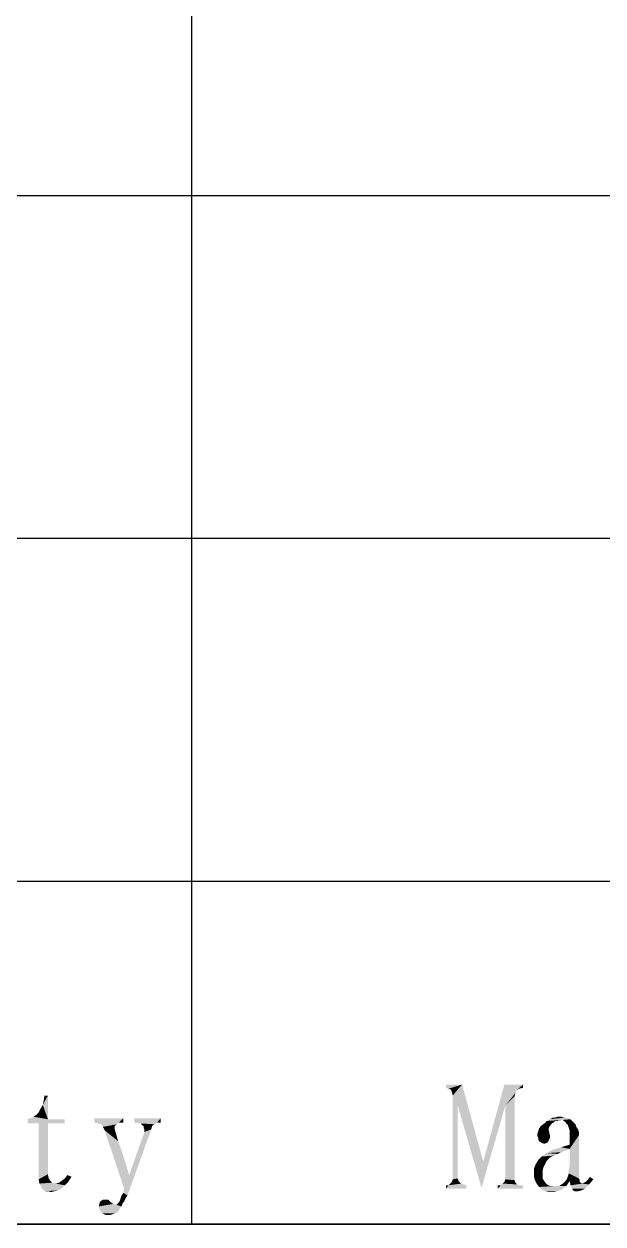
# Model space of a CAD drawing. Header units: millimetres. Extents: x 336 to 634, y 189 to 399.
# Drawn here: x 550.62 to 560.75, y 255.18 to 276.18 of the extents above; entities that cross this region are included whole.
import ezdxf

# ---------------------------------------------------------------- set-up
doc = ezdxf.new("R2010")
doc.units = ezdxf.units.MM

msp = doc.modelspace()

# ---------------------------------------------------------------- linework, layer by layer
at = {"color": 2, "linetype": 'Continuous'}
for p, q in [((553.54988, 297.17577), (553.54988, 255.17577)), ((448.54988, 273.17577), (628.54988, 273.17577)), ((448.54988, 267.17577), (628.54988, 267.17577)), ((448.54988, 261.17577), (628.54988, 261.17577)), ((448.54988, 255.17577), (628.54988, 255.17577))]:
    msp.add_line(p, q, dxfattribs=at)
at = {"color": 7, "linetype": 'Continuous'}
msp.add_line((448.54993, 255.17685), (628.54993, 255.17685), dxfattribs=at)
for points in [[(558.28155, 257.61651), (558.00006, 257.55725), (558.00006, 257.61651)], [(558.04451, 257.54244), (558.00006, 257.55725), (558.28155, 257.61651)], [(558.08895, 257.52762), (558.04451, 257.54244), (558.28155, 257.61651)], [(558.10377, 257.48318), (558.08895, 257.52762), (558.28155, 257.61651)], [(558.11858, 257.42392), (558.10377, 257.48318), (558.28155, 257.61651)], [(558.20747, 257.24614), (558.11858, 257.42392), (558.28155, 257.61651)], [(558.20747, 257.24614), (558.28155, 257.61651), (558.65192, 256.26836)], [(559.0371, 257.24614), (558.65192, 256.26836), (559.02229, 257.61651)], [(559.02229, 257.61651), (559.34821, 257.61651), (559.22969, 257.51281)], [(559.02229, 257.61651), (559.22969, 257.51281), (559.0371, 257.24614)], [(559.22969, 257.51281), (559.21488, 257.46836), (559.0371, 257.24614)], [(559.21488, 257.46836), (559.20006, 257.4091), (559.0371, 257.24614)], [(559.34821, 257.61651), (559.27414, 257.54244), (559.22969, 257.51281)], [(559.34821, 257.61651), (559.34821, 257.55725), (559.27414, 257.54244)], [(550.87414, 257.12762), (550.90377, 257.18688), (550.94821, 257.26096)], [(551.0371, 257.00911), (550.87414, 257.12762), (550.94821, 257.26096)], [(550.94821, 257.26096), (550.96303, 257.33503), (551.0371, 257.42392)], [(550.94821, 257.26096), (551.0371, 257.42392), (551.0371, 257.00911)], [(551.0371, 257.42392), (550.96303, 257.33503), (550.97784, 257.42392)], [(558.20747, 257.24614), (558.11858, 255.95725), (558.11858, 257.42392)], [(559.0371, 255.95725), (559.0371, 257.24614), (559.20006, 257.4091)], [(559.0371, 255.95725), (559.20006, 257.4091), (559.20006, 255.94244)], [(551.0371, 257.00911), (550.72599, 257.02392), (550.78525, 257.05355)], [(551.0371, 257.00911), (550.78525, 257.05355), (550.82969, 257.08318)], [(551.0371, 257.00911), (550.82969, 257.08318), (550.87414, 257.12762)], [(558.20747, 257.24614), (558.20747, 255.97207), (558.11858, 255.95725)], [(558.65192, 256.26836), (558.62229, 255.8091), (558.20747, 257.24614)], [(558.65192, 256.26836), (559.0371, 257.24614), (558.62229, 255.8091)], [(560.01488, 257.05355), (559.91118, 257.03873), (559.95562, 257.05355)], [(559.91118, 257.03873), (560.01488, 257.05355), (560.07414, 257.03873)], [(551.0371, 257.00911), (550.68155, 257.00911), (550.72599, 257.02392)], [(551.0371, 257.00911), (551.3334, 257.00911), (550.68155, 256.93503)], [(551.0371, 257.00911), (550.68155, 256.93503), (550.68155, 257.00911)], [(550.87414, 256.93503), (550.68155, 256.93503), (551.3334, 257.00911)], [(551.0371, 256.93503), (550.87414, 256.93503), (551.3334, 257.00911)], [(551.0371, 256.93503), (551.0371, 256.04614), (550.87414, 255.95725)], [(551.0371, 256.93503), (550.87414, 255.95725), (550.87414, 256.93503)], [(551.0371, 256.93503), (551.3334, 257.00911), (551.3334, 256.93503)], [(552.35562, 257.02392), (551.85192, 256.94985), (551.85192, 257.02392)], [(552.28155, 256.94985), (551.85192, 256.94985), (552.35562, 257.02392)], [(552.28155, 256.94985), (551.91118, 256.93503), (551.85192, 256.94985)], [(551.91118, 256.93503), (552.28155, 256.94985), (552.25192, 256.93503)], [(552.25192, 256.93503), (551.97043, 256.92022), (551.91118, 256.93503)], [(551.97043, 256.92022), (552.25192, 256.93503), (552.2371, 256.92022)], [(552.2371, 256.92022), (552.00006, 256.87577), (551.97043, 256.92022)], [(552.2371, 256.92022), (552.22229, 256.9054), (552.00006, 256.87577)], [(552.22229, 256.9054), (552.20747, 256.89059), (552.00006, 256.87577)], [(552.00006, 256.87577), (552.20747, 256.89059), (552.20747, 256.86096)], [(552.20747, 256.86096), (552.02969, 256.81651), (552.00006, 256.87577)], [(552.20747, 256.86096), (552.20747, 256.83133), (552.02969, 256.81651)], [(552.02969, 256.81651), (552.20747, 256.83133), (552.26673, 256.62392)], [(552.31118, 256.94985), (552.28155, 256.94985), (552.35562, 257.02392)], [(552.31118, 256.94985), (552.35562, 257.02392), (552.35562, 256.94985)], [(552.35562, 255.72022), (552.37043, 255.79429), (552.84451, 256.83133)], [(552.35562, 255.72022), (552.84451, 256.83133), (552.42969, 255.67577)], [(552.37043, 255.79429), (552.45932, 256.03133), (552.84451, 256.83133)], [(552.45932, 256.03133), (552.72599, 256.78688), (552.84451, 256.83133)], [(553.00747, 257.02392), (552.54821, 256.94985), (552.54821, 257.02392)], [(552.59266, 256.94985), (552.54821, 256.94985), (553.00747, 257.02392)], [(552.94821, 256.94985), (552.59266, 256.94985), (553.00747, 257.02392)], [(552.94821, 256.94985), (552.6371, 256.93503), (552.59266, 256.94985)], [(552.66673, 256.93503), (552.6371, 256.93503), (552.94821, 256.94985)], [(552.66673, 256.93503), (552.94821, 256.94985), (552.90377, 256.92022)], [(552.90377, 256.92022), (552.68155, 256.9054), (552.66673, 256.93503)], [(552.71118, 256.89059), (552.68155, 256.9054), (552.90377, 256.92022)], [(552.71118, 256.89059), (552.90377, 256.92022), (552.85932, 256.89059)], [(552.85932, 256.89059), (552.71118, 256.86096), (552.71118, 256.89059)], [(552.72599, 256.83133), (552.71118, 256.86096), (552.85932, 256.89059)], [(552.72599, 256.83133), (552.85932, 256.89059), (552.84451, 256.83133)], [(552.84451, 256.83133), (552.72599, 256.78688), (552.72599, 256.83133)], [(552.94821, 256.94985), (553.00747, 257.02392), (553.00747, 256.94985)], [(559.79266, 256.83133), (559.61488, 256.8017), (559.62969, 256.84614)], [(559.61488, 256.8017), (559.79266, 256.83133), (559.80747, 256.78688)], [(559.80747, 256.87577), (559.62969, 256.84614), (559.65932, 256.89059)], [(559.62969, 256.84614), (559.80747, 256.87577), (559.79266, 256.83133)], [(559.85192, 256.93503), (559.65932, 256.89059), (559.71858, 256.93503)], [(559.65932, 256.89059), (559.85192, 256.93503), (559.80747, 256.87577)], [(559.91118, 256.97947), (559.88155, 256.94985), (559.71858, 256.93503)], [(559.91118, 256.97947), (559.71858, 256.93503), (559.76303, 256.97947)], [(559.71858, 256.93503), (559.88155, 256.94985), (559.85192, 256.93503)], [(560.17784, 257.0091), (560.01488, 256.99429), (559.76303, 256.97947)], [(560.17784, 257.0091), (559.76303, 256.97947), (559.82229, 257.0091)], [(559.91118, 256.97947), (559.76303, 256.97947), (560.01488, 256.99429)], [(560.07414, 257.03873), (560.14821, 257.02392), (559.82229, 257.0091)], [(559.91118, 257.03873), (560.07414, 257.03873), (559.82229, 257.0091)], [(559.91118, 257.03873), (559.82229, 257.0091), (559.86673, 257.03873)], [(559.82229, 257.0091), (560.14821, 257.02392), (560.17784, 257.0091)], [(559.91118, 256.97947), (560.01488, 256.99429), (559.95562, 256.97947)], [(560.04451, 256.99429), (560.01488, 256.99429), (560.17784, 257.0091)], [(560.05932, 256.97947), (560.04451, 256.99429), (560.17784, 257.0091)], [(560.05932, 256.97947), (560.17784, 257.0091), (560.20747, 256.97947)], [(560.20747, 256.97947), (560.08895, 256.96466), (560.05932, 256.97947)], [(560.08895, 256.96466), (560.20747, 256.97947), (560.2371, 256.94985)], [(560.2371, 256.94985), (560.10377, 256.93503), (560.08895, 256.96466)], [(560.10377, 256.93503), (560.2371, 256.94985), (560.26673, 256.92022)], [(560.26673, 256.92022), (560.1334, 256.9054), (560.10377, 256.93503)], [(560.1334, 256.9054), (560.26673, 256.92022), (560.28155, 256.87577)], [(560.28155, 256.87577), (560.14821, 256.86096), (560.1334, 256.9054)], [(560.14821, 256.86096), (560.28155, 256.87577), (560.31118, 256.83133)], [(560.31118, 256.83133), (560.16303, 256.81651), (560.14821, 256.86096)], [(560.16303, 256.81651), (560.31118, 256.83133), (560.32599, 256.78688)], [(552.26673, 256.62392), (552.37043, 255.79429), (552.02969, 256.81651)], [(552.26673, 256.62392), (552.34081, 256.41651), (552.37043, 255.79429)], [(559.80747, 256.78688), (559.60006, 256.75725), (559.61488, 256.8017)], [(559.60006, 256.75725), (559.80747, 256.78688), (559.80747, 256.75725)], [(559.80747, 256.75725), (559.82229, 256.72762), (559.60006, 256.71281)], [(559.80747, 256.75725), (559.60006, 256.71281), (559.60006, 256.75725)], [(559.60006, 256.71281), (559.82229, 256.72762), (559.82229, 256.69799)], [(559.82229, 256.69799), (559.61488, 256.68318), (559.60006, 256.71281)], [(559.61488, 256.65355), (559.61488, 256.68318), (559.82229, 256.69799)], [(559.61488, 256.65355), (559.82229, 256.69799), (559.80747, 256.65355)], [(559.80747, 256.65355), (559.62969, 256.62392), (559.61488, 256.65355)], [(559.62969, 256.62392), (559.80747, 256.65355), (559.79266, 256.62392)], [(559.79266, 256.62392), (559.67414, 256.59429), (559.62969, 256.62392)], [(559.67414, 256.59429), (559.79266, 256.62392), (559.76303, 256.59429)], [(560.14821, 256.12022), (560.16303, 256.19429), (560.32599, 256.72762)], [(560.14821, 256.06096), (560.14821, 256.12022), (560.32599, 256.72762)], [(560.14821, 256.06096), (560.32599, 256.72762), (560.32599, 255.97207)], [(560.32599, 256.78688), (560.16303, 256.75725), (560.16303, 256.81651)], [(560.16303, 256.75725), (560.32599, 256.78688), (560.32599, 256.72762)], [(560.32599, 256.72762), (560.16303, 256.56466), (560.16303, 256.75725)], [(560.16303, 256.49059), (560.16303, 256.56466), (560.32599, 256.72762)], [(560.16303, 256.37207), (560.16303, 256.49059), (560.32599, 256.72762)], [(560.16303, 256.28318), (560.16303, 256.37207), (560.32599, 256.72762)], [(560.16303, 256.19429), (560.16303, 256.28318), (560.32599, 256.72762)], [(552.34081, 256.41651), (552.40006, 256.22392), (552.37043, 255.79429)], [(559.76303, 256.59429), (559.71858, 256.57947), (559.67414, 256.59429)], [(559.95562, 256.4017), (559.67414, 256.35725), (559.76303, 256.41651)], [(560.08895, 256.46096), (559.76303, 256.41651), (559.86673, 256.47577)], [(560.08895, 256.46096), (560.01488, 256.43133), (559.76303, 256.41651)], [(559.76303, 256.41651), (560.01488, 256.43133), (559.95562, 256.4017)], [(560.16303, 256.49059), (559.86673, 256.47577), (560.01488, 256.52022)], [(559.86673, 256.47577), (560.16303, 256.49059), (560.08895, 256.46096)], [(560.16303, 256.49059), (560.01488, 256.52022), (560.16303, 256.56466)], [(552.40006, 256.22392), (552.45932, 256.03133), (552.37043, 255.79429)], [(559.7334, 256.22392), (559.70377, 256.16466), (559.54081, 256.14985)], [(559.7334, 256.22392), (559.54081, 256.14985), (559.57043, 256.22392)], [(559.77784, 256.29799), (559.76303, 256.28318), (559.57043, 256.22392)], [(559.77784, 256.29799), (559.57043, 256.22392), (559.61488, 256.29799)], [(559.57043, 256.22392), (559.76303, 256.28318), (559.7334, 256.22392)], [(559.85192, 256.35725), (559.80747, 256.32762), (559.61488, 256.29799)], [(559.85192, 256.35725), (559.61488, 256.29799), (559.67414, 256.35725)], [(559.61488, 256.29799), (559.80747, 256.32762), (559.77784, 256.29799)], [(559.95562, 256.4017), (559.89636, 256.37207), (559.67414, 256.35725)], [(559.67414, 256.35725), (559.89636, 256.37207), (559.85192, 256.35725)], [(551.0371, 256.04614), (551.05192, 255.97207), (550.87414, 255.95725)], [(551.27414, 255.92762), (551.3334, 255.97207), (551.45192, 256.0017)], [(551.27414, 255.92762), (551.45192, 256.0017), (551.39266, 255.91281)], [(551.45192, 256.0017), (551.3334, 255.97207), (551.37784, 256.03133)], [(559.54081, 256.14985), (559.70377, 256.16466), (559.68895, 256.1054)], [(559.68895, 256.1054), (559.54081, 256.07577), (559.54081, 256.14985)], [(559.54081, 256.07577), (559.68895, 256.1054), (559.68895, 256.03133)], [(559.68895, 256.03133), (559.54081, 256.0017), (559.54081, 256.07577)], [(559.54081, 256.0017), (559.68895, 256.03133), (559.68895, 255.97207)], [(559.68895, 255.97207), (559.55562, 255.94244), (559.54081, 256.0017)], [(560.11858, 255.97207), (560.1334, 256.01651), (560.14821, 256.06096)], [(560.32599, 255.97207), (560.11858, 255.97207), (560.14821, 256.06096)], [(560.57784, 255.95725), (560.47414, 255.94244), (560.51858, 256.0017)], [(550.87414, 255.95725), (551.05192, 255.97207), (551.08155, 255.92762)], [(551.08155, 255.92762), (550.88895, 255.88318), (550.87414, 255.95725)], [(551.08155, 255.92762), (551.11118, 255.89799), (550.88895, 255.88318)], [(550.88895, 255.88318), (551.11118, 255.89799), (551.17043, 255.88318)], [(551.17043, 255.88318), (550.91858, 255.82392), (550.88895, 255.88318)], [(551.17043, 255.88318), (551.3334, 255.85355), (550.91858, 255.82392)], [(550.91858, 255.82392), (551.3334, 255.85355), (551.27414, 255.79429)], [(551.27414, 255.79429), (550.94821, 255.77947), (550.91858, 255.82392)], [(550.94821, 255.77947), (551.27414, 255.79429), (551.21488, 255.76466)], [(551.17043, 255.88318), (551.22969, 255.89799), (551.39266, 255.91281)], [(551.17043, 255.88318), (551.39266, 255.91281), (551.3334, 255.85355)], [(551.39266, 255.91281), (551.22969, 255.89799), (551.27414, 255.92762)], [(558.04451, 255.85355), (558.35562, 255.85355), (558.00006, 255.79429)], [(558.04451, 255.85355), (558.00006, 255.79429), (558.00006, 255.85355)], [(558.00006, 255.79429), (558.35562, 255.85355), (558.35562, 255.79429)], [(558.26673, 255.88318), (558.31118, 255.86836), (558.04451, 255.85355)], [(558.26673, 255.88318), (558.04451, 255.85355), (558.07414, 255.88318)], [(558.04451, 255.85355), (558.31118, 255.86836), (558.35562, 255.85355)], [(558.07414, 255.88318), (558.10377, 255.91281), (558.22229, 255.92762)], [(558.07414, 255.88318), (558.22229, 255.92762), (558.26673, 255.88318)], [(558.22229, 255.92762), (558.10377, 255.91281), (558.11858, 255.95725)], [(558.11858, 255.95725), (558.20747, 255.97207), (558.22229, 255.92762)], [(559.28895, 255.85355), (559.34821, 255.85355), (558.90377, 255.79429)], [(558.96303, 255.85355), (559.28895, 255.85355), (558.90377, 255.79429)], [(558.96303, 255.85355), (558.90377, 255.79429), (558.90377, 255.85355)], [(558.90377, 255.79429), (559.34821, 255.85355), (559.34821, 255.79429)], [(559.24451, 255.86836), (558.96303, 255.85355), (558.99266, 255.88318)], [(558.96303, 255.85355), (559.24451, 255.86836), (559.28895, 255.85355)], [(559.21488, 255.89799), (558.99266, 255.88318), (559.02229, 255.91281)], [(558.99266, 255.88318), (559.21488, 255.89799), (559.24451, 255.86836)], [(559.20006, 255.94244), (559.02229, 255.91281), (559.0371, 255.95725)], [(559.02229, 255.91281), (559.20006, 255.94244), (559.21488, 255.89799)], [(559.55562, 255.94244), (559.68895, 255.97207), (559.71858, 255.92762)], [(559.71858, 255.92762), (559.58525, 255.88318), (559.55562, 255.94244)], [(559.58525, 255.88318), (559.71858, 255.92762), (559.74821, 255.88318)], [(559.74821, 255.88318), (559.62969, 255.82392), (559.58525, 255.88318)], [(559.74821, 255.88318), (559.79266, 255.85355), (559.62969, 255.82392)], [(559.79266, 255.85355), (559.8371, 255.83873), (559.62969, 255.82392)], [(559.97043, 255.83873), (560.10377, 255.83873), (559.62969, 255.82392)], [(559.92599, 255.83873), (559.97043, 255.83873), (559.62969, 255.82392)], [(559.88155, 255.83873), (559.92599, 255.83873), (559.62969, 255.82392)], [(559.8371, 255.83873), (559.88155, 255.83873), (559.62969, 255.82392)], [(559.67414, 255.77948), (559.62969, 255.82392), (560.10377, 255.83873)], [(559.67414, 255.77948), (560.10377, 255.83873), (560.02969, 255.77948)], [(559.97043, 255.83873), (560.00006, 255.85355), (560.16303, 255.92762)], [(559.97043, 255.83873), (560.16303, 255.92762), (560.10377, 255.83873)], [(560.00006, 255.85355), (560.04451, 255.88318), (560.16303, 255.92762)], [(560.04451, 255.88318), (560.07414, 255.91281), (560.16303, 255.92762)], [(560.16303, 255.92762), (560.07414, 255.91281), (560.10377, 255.94244)], [(560.32599, 255.97207), (560.10377, 255.94244), (560.11858, 255.97207)], [(560.10377, 255.94244), (560.32599, 255.97207), (560.34081, 255.94244)], [(560.10377, 255.94244), (560.34081, 255.94244), (560.16303, 255.92762)], [(560.16303, 255.92762), (560.34081, 255.94244), (560.34081, 255.91281)], [(560.34081, 255.91281), (560.17784, 255.88318), (560.16303, 255.92762)], [(560.34081, 255.91281), (560.35562, 255.89799), (560.17784, 255.88318)], [(560.17784, 255.88318), (560.35562, 255.89799), (560.38525, 255.88318)], [(560.38525, 255.88318), (560.50377, 255.86836), (560.17784, 255.85355)], [(560.38525, 255.88318), (560.17784, 255.85355), (560.17784, 255.88318)], [(560.19266, 255.82392), (560.17784, 255.85355), (560.50377, 255.86836)], [(560.20747, 255.79429), (560.19266, 255.82392), (560.50377, 255.86836)], [(560.20747, 255.79429), (560.50377, 255.86836), (560.42969, 255.79429)], [(560.42969, 255.79429), (560.22229, 255.76466), (560.20747, 255.79429)], [(560.22229, 255.76466), (560.42969, 255.79429), (560.37043, 255.76466)], [(560.38525, 255.88318), (560.41488, 255.89799), (560.57784, 255.95725)], [(560.38525, 255.88318), (560.57784, 255.95725), (560.50377, 255.86836)], [(560.41488, 255.89799), (560.44451, 255.91281), (560.57784, 255.95725)], [(560.44451, 255.91281), (560.47414, 255.94244), (560.57784, 255.95725)], [(551.21488, 255.76466), (550.99266, 255.74985), (550.94821, 255.77947)], [(551.0371, 255.74985), (550.99266, 255.74985), (551.21488, 255.76466)], [(551.0371, 255.74985), (551.21488, 255.76466), (551.15562, 255.74985)], [(551.15562, 255.74985), (551.09636, 255.73503), (551.0371, 255.74985)], [(552.1334, 255.55725), (551.94081, 255.54244), (551.95562, 255.57207)], [(552.04451, 255.6017), (552.08895, 255.6017), (551.95562, 255.57207)], [(552.04451, 255.6017), (551.95562, 255.57207), (552.00006, 255.6017)], [(551.95562, 255.57207), (552.08895, 255.6017), (552.1334, 255.55725)], [(552.25192, 255.52762), (552.26673, 255.54244), (552.37043, 255.57207)], [(552.25192, 255.52762), (552.37043, 255.57207), (552.34081, 255.52762)], [(552.26673, 255.54244), (552.28155, 255.55725), (552.37043, 255.57207)], [(552.37043, 255.57207), (552.28155, 255.55725), (552.29636, 255.58688)], [(552.40006, 255.63133), (552.29636, 255.58688), (552.31118, 255.63133)], [(552.29636, 255.58688), (552.40006, 255.63133), (552.37043, 255.57207)], [(552.42969, 255.67577), (552.31118, 255.63133), (552.32599, 255.67577)], [(552.31118, 255.63133), (552.42969, 255.67577), (552.40006, 255.63133)], [(552.42969, 255.67577), (552.32599, 255.67577), (552.35562, 255.72022)], [(560.02969, 255.77948), (559.7334, 255.74985), (559.67414, 255.77948)], [(559.7334, 255.74985), (560.02969, 255.77948), (559.95562, 255.74985)], [(559.95562, 255.74985), (559.79266, 255.73503), (559.7334, 255.74985)], [(559.79266, 255.73503), (559.95562, 255.74985), (559.88155, 255.73503)], [(560.37043, 255.76466), (560.25192, 255.74985), (560.22229, 255.76466)], [(560.28155, 255.74985), (560.25192, 255.74985), (560.37043, 255.76466)], [(560.28155, 255.74985), (560.37043, 255.76466), (560.31118, 255.74985)], [(552.17784, 255.52762), (551.92599, 255.48318), (551.94081, 255.54244)], [(552.17784, 255.52762), (552.2371, 255.51281), (551.92599, 255.48318)], [(552.32599, 255.48318), (551.92599, 255.48318), (552.2371, 255.51281)], [(552.32599, 255.48318), (551.94081, 255.43873), (551.92599, 255.48318)], [(551.94081, 255.54244), (552.1334, 255.55725), (552.17784, 255.52762)], [(552.32599, 255.48318), (552.29636, 255.45355), (551.94081, 255.43873)], [(551.94081, 255.43873), (552.29636, 255.45355), (552.28155, 255.42392)], [(552.28155, 255.42392), (551.97043, 255.37947), (551.94081, 255.43873)], [(552.28155, 255.42392), (552.26673, 255.39429), (551.97043, 255.37947)], [(551.97043, 255.37947), (552.26673, 255.39429), (552.25192, 255.37947)], [(552.25192, 255.37947), (551.98525, 255.36466), (551.97043, 255.37947)], [(551.98525, 255.36466), (552.25192, 255.37947), (552.22229, 255.36466)], [(552.22229, 255.36466), (552.01488, 255.34985), (551.98525, 255.36466)], [(552.01488, 255.34985), (552.22229, 255.36466), (552.17784, 255.34985)], [(552.34081, 255.52762), (552.2371, 255.51281), (552.25192, 255.52762)], [(552.2371, 255.51281), (552.34081, 255.52762), (552.32599, 255.48318)], [(552.17784, 255.34985), (552.04451, 255.33503), (552.01488, 255.34985)], [(552.08895, 255.33503), (552.04451, 255.33503), (552.17784, 255.34985)], [(552.08895, 255.33503), (552.17784, 255.34985), (552.1334, 255.33503)]]:
    msp.add_solid(points, dxfattribs=at)

doc.saveas('drawing.dxf')
